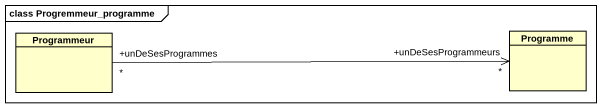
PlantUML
@startuml
mainframe class Progremmeur_programme
hide circle
hide empty members
class Programmeur
class Programme
Programmeur "+unDeSesProgrammes\n*" -right-> "+unDeSesProgrammeurs\n*" Programme
@enduml
